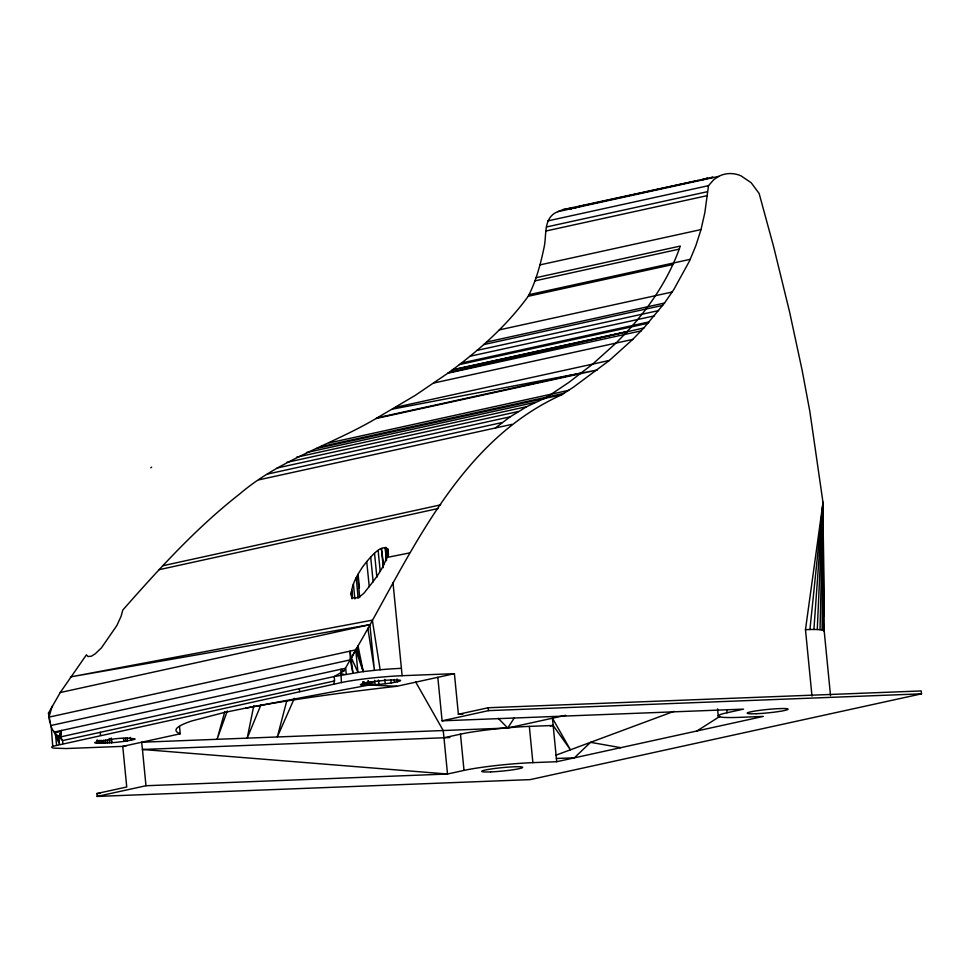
<?xml version="1.0" encoding="UTF-8"?>
<svg xmlns="http://www.w3.org/2000/svg" width="970" height="970" viewBox="0 0 970 970"><rect width="100%" height="100%" fill="white"/><g stroke="black" fill="none" stroke-linecap="round" stroke-linejoin="round"><path stroke-width="1.45" d="M830.526 695.672L824.16 630.682L822.123 629.93L823.009 502.545L809.865 411.583L802.154 370.346L789.556 311.807L773.539 246.331L759.134 193.466L751.18 182.736L740.898 175.776A37.624 30.64 77.6 0 0 718.624 176.407L557.738 211.678C542.63 217.704 547.044 235.771 543.903 248.211C540.448 264.713 535.949 281.251 528.226 296.274C506.231 326.417 478.016 351.334 447.934 373.159L415.245 395.384L376.105 418.494C331.243 445 279.675 459.574 239.602 494.045C196.219 527.935 159.056 568.917 122.766 610.082L121.141 616.156L116.849 625.541L101.474 647.802L95.278 653.768L91.386 656.205L87.991 656.544L86.415 654.823L60.237 692.531L48.5 713.095L49.785 722.492M822.948 508.583L823.009 502.545L805.476 629.651L811.987 696.108M822.123 629.93L820.038 629.688L823.009 502.545L809.926 629.518L805.476 629.651M822.887 507.043L823.009 502.545L813.891 629.469L809.926 629.518M495.379 427.988L510.159 416.821L526.722 406.66L544.218 398.5L561.691 394.802L573.452 387.163L609.39 360.44L632.731 339.415L643.862 327.945L664.486 303.064L673.738 289.666L689.549 260.918L695.878 245.58L700.995 229.587L704.79 212.951L708.512 185.67L713.811 179.62L718.624 176.407M823.942 616.035L823.009 502.545L824.063 631.167L824.015 625.116M351.358 593.009C352.255 583.406 357.409 574.895 362.574 566.989C366.781 561.533 382.325 540.533 388.182 550.439C386.084 565.946 375.293 579.029 365.702 590.924C362.913 595.738 350.57 603.194 351.358 593.009L351.795 597.423M813.891 629.469L817.273 629.53L823.009 502.545L823.506 630.27M822.79 507.067L823.009 502.545L823.033 511.554M351.358 594.064L351.783 598.551M125.785 746.257L66.021 748.537L53.835 748.125A44.002 3.686 -5.6 0 1 52.732 746.318L341.379 682.553L340.846 669.264L343.877 671.01L356.863 647.863L363.229 671.579L380.131 669.773A44.002 3.686 -5.6 0 1 401.41 668.342M62.88 743.541L62.601 740.571L60.407 736.945L61.474 730.519C49.919 738.037 50.258 719.813 48.5 713.095M253.813 705.639L247.204 738.134L261.027 704.656M343.877 671.01L334.189 676.539L334.626 680.94L62.601 740.571L54.332 732.398L59.473 744.342L58.746 736.982L61.474 730.519L60.407 736.945L334.189 676.539L363.229 671.579L358.015 645.838M286.853 700.498L277.335 736.957L294.346 698.339M224.785 711.75L217.086 739.298L227.319 710.913M52.186 706.124L48.985 717.133L355.723 649.888C410.358 556.271 457.064 442.017 561.691 394.802M316.475 448.516L545.091 398.343L568.808 382.435L592.791 363.98L616.132 342.968L627.275 331.485C650.033 306.678 669.251 278.038 680.309 246.065L535.998 277.699M61.474 730.519L58.915 737.285L60.128 734.411L60.201 736.63L59.146 737.236L60.407 736.945M498.228 718.333L507.734 728.021L514.33 717.873M150.847 467.782L151.611 467.213M696.896 730.992L719.898 716.381M557.738 211.678L563.036 209.641L712.95 177.207L710.016 177.85M574.325 208.041L583.831 205.41M702.05 180.044L707.348 178.007M368.952 685.062L368.273 680.722L368.952 685.062L362.137 685.038A20.467 1.71 -5.6 0 1 360.355 684.699L362.695 683.426L373.838 681.546A20.467 1.71 -5.6 0 1 382.241 680.637C387.867 679.788 414.517 678.879 391.14 682.953A20.467 1.71 -5.6 0 1 378.882 684.396L368.952 685.062L245.871 708.076L223.997 712.538L191.866 720.928A270.715 22.649 -5.6 0 0 180.238 733.781L122.753 746.379L126.743 786.985L96.891 793.533L97.17 796.431L145.973 785.736L447.522 774.024L464.024 770.398A49.712 4.159 -5.6 0 1 532.882 762.638L556.695 761.717L556.065 755.145L673.859 711.386M448.552 372.722L643.862 327.945M534.991 280.851L679.291 249.12M528.226 296.274L672.962 264.47M499.283 329.897L672.113 292.031M486.673 342.034L664.486 303.064M483.69 344.592L662.692 305.368M476.925 350.412L658.594 310.594M470.147 356.22L654.495 315.832M461.38 363.035L649.172 321.882M459.392 364.587L647.972 323.265M434.245 382.92L632.731 339.415M395.808 407.254L609.39 360.44M376.105 418.494L597.411 369.982L392.741 409.061M329.036 442.95L568.759 390.316M321.118 446.588L563.958 393.323M306.52 452.553L535.355 402.295M296.602 457.197L526.722 406.66M286.756 462.375L518.319 411.522M277.008 468.025L510.159 416.821M267.393 474.087L502.242 422.508M563.036 209.641L574.167 207.629M576.932 207.022L583.843 205.507M585.225 205.203L698.267 180.42M701.201 179.777L707.081 178.492M547.626 220.942L708.512 185.67M546.389 226.992L707.263 191.733M546.255 230.933L707.142 195.661M540.108 264.858L700.995 229.587M690.203 259.342L529.317 294.601L530.311 295.05M452.578 369.764L627.275 331.485M452.202 370.067L627.056 331.764M447.934 373.159L641.012 330.891M377.366 417.755L581.588 372.965M258.881 479.835L511.966 424.351M162.912 565.728L440.707 504.837M159.286 569.657L438.21 508.51M60.237 692.531L369.873 624.668L374.432 670.318L367.848 628.281M350.243 659.891L352.922 672.986L350.121 651.112L350.243 659.891L51.167 725.451L52.732 746.318M54.15 732.12L345.635 668.221L346.278 674.089M245.871 708.076L271.151 703.553A270.715 22.649 -5.6 0 1 396.936 686.275L454.409 673.677L458.386 714.284L462.933 714.102M458.386 714.284L488.237 707.736L921.221 690.943L921.5 693.841L530.154 779.625L97.17 796.431M437.822 677.315L442.09 720.819L488.516 710.634L921.5 693.841M506.231 728.082L141.693 742.232L142.445 749.47L447.522 774.024L443.969 737.77L460.471 734.144A49.712 4.159 -5.6 0 1 529.329 726.385L553.142 725.463L570.433 749.81L552.451 718.212L556.065 755.145M507.734 728.021L565.716 715.302M550.257 726.093L553.142 725.463M726.748 709.846L727.027 712.744L743.541 709.131L442.09 720.819M556.695 761.717L763.317 716.418L739.504 717.351A49.712 4.159 -5.6 0 1 727.027 712.744M130.586 740.316L133.011 739.783A20.467 1.71 -5.6 0 0 135.157 739.067C124.293 736.46 107.221 739.746 95.121 742.329A20.467 1.71 -5.6 0 0 95.909 743.141L113.466 742.571A20.467 1.71 -5.6 0 0 123.845 741.407L130.586 740.316L130.295 737.418M386.739 557.483L409.279 552.997M369.873 624.668L70.434 676.927L372.347 620.157L380.131 669.773M544.218 398.5L545.091 398.343M341.379 682.553A44.002 3.686 -5.6 0 1 402.126 675.702L454.409 673.677M449.862 737.539L142.445 749.47L145.973 785.736M96.891 793.533L99.922 793.411M556.392 758.455L574.301 757.861L590.56 742.341L620.788 747.676M369.291 685.05L396.936 686.275M817.273 629.53L820.038 629.688M340.482 673.459L344.217 674.453M56.551 745.045L55.569 735.018L58.746 736.982M55.569 735.018L58.976 740.753M415.609 681.837L443.217 730.519L443.969 737.77M355.808 650.567L357.918 672.271L351.455 658.048L355.723 649.888L363.229 671.579M370.322 682.08L370.77 684.978L370.358 682.08M366.854 682.213L367.266 685.111M383.587 565.001L381.404 548.535L383.283 567.656M97.703 740.292L98.079 743.275M97.364 740.304L97.727 743.287M363.641 685.075L363.435 682.177M96.733 740.243L97.073 743.214M351.734 590.172L352.486 597.484M351.407 591.979L352.013 597.884M366.708 561.472L369.243 586.656M353.395 584.073L354.874 598.89M109.186 738.4L109.634 742.911M107.33 740.074L107.621 743.044M105.403 740.146L105.706 743.153M103.596 740.231L103.887 743.226M101.911 740.28L102.202 743.287M100.371 740.34L100.662 743.311M98.988 740.304L99.279 743.311M717.557 708.924L718.273 716.175M529.329 726.385L532.882 762.638M488.237 707.736L488.516 710.634M460.471 734.144L464.024 770.398M392.995 582.57L402.126 675.702M387.988 549.335L388.461 554.767M387.6 548.474L388.327 555.858M386.23 547.468L387.236 557.762M386.569 560.575L385.272 547.359L386.23 560.611M397.021 678.964L397.312 681.861M394.244 679.509L394.535 682.407M378.154 550.536L380.191 571.245M390.861 680.055L391.14 682.953M374.541 553.433L376.881 577.32M384.811 679.388L385.248 683.729M370.698 557.083L373.147 581.951M378.458 680.043L378.882 684.396M358.088 574.191L359.421 587.832M351.552 591.154L352.28 598.66M333.983 681.073L334.274 684.044M179.523 726.53L180.238 733.781M127.203 737.964L127.482 740.862M125.433 738.243L125.724 741.141M123.542 738.4L123.845 741.407M364.417 682.201L364.684 685.099M357.639 575.004L359.688 597.617M356.245 577.635L358.136 598.296M299.342 688.664L299.621 691.634M100.262 732.314L100.54 735.284M370.843 682.068L371.11 684.965M374.65 680.37L375.038 684.723M372.771 681.959L373.026 684.856M823.045 522.078L823.203 615.21M568.65 208.841A37.624 30.64 77.6 0 1 571.5 208.926M363.035 685.05L362.707 682.153L363.035 685.05M111.708 742.741L111.259 738.243L111.708 742.741M364.162 685.087L363.895 682.189L364.162 685.087M490.662 771.902A20.467 1.71 -5.6 0 0 522.575 767.512A20.467 1.71 -5.6 0 0 493.572 768.64A20.467 1.71 -5.6 0 0 490.662 771.902M756.091 713.714A20.467 1.71 -5.6 0 0 788.004 709.337A20.467 1.71 -5.6 0 0 759.001 710.452A20.467 1.71 -5.6 0 0 756.091 713.714"/></g></svg>
